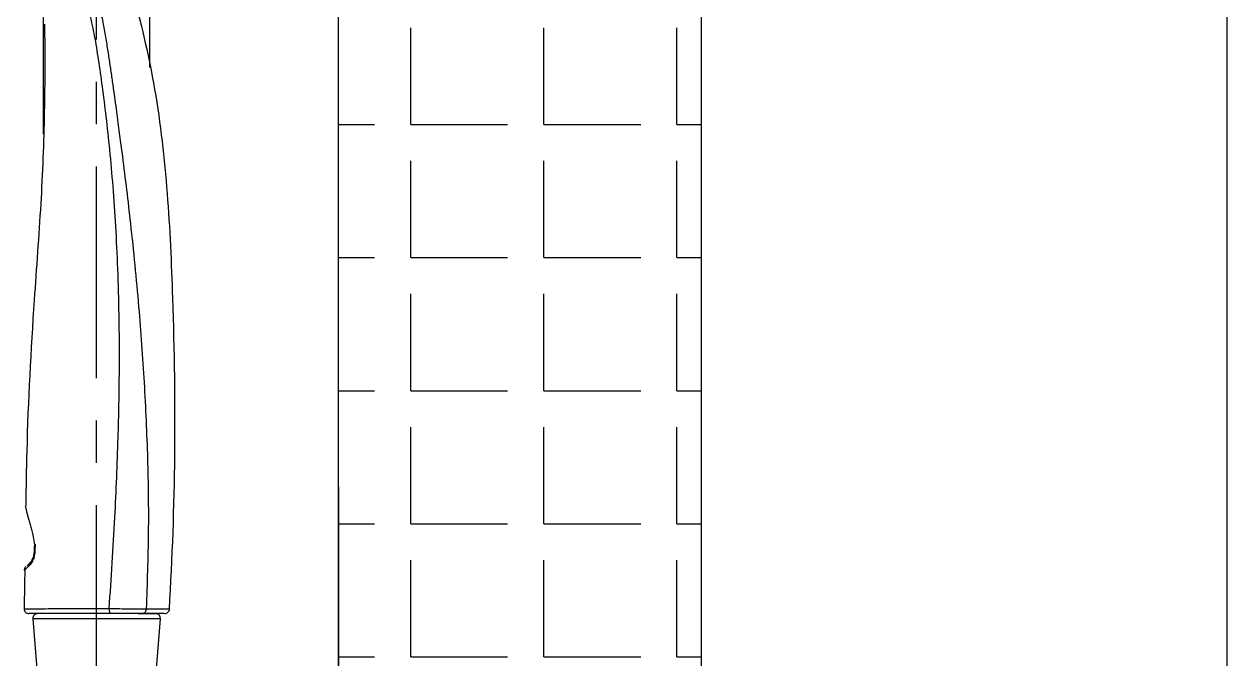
# Model space of a CAD drawing. Extents: x -4069 to -3649, y -4303 to -3709.
# Drawn here: x -3751.2 to -3701.48, y -4013.87 to -3987.63 of the extents above; entities that cross this region are included whole.
import ezdxf

# ---------------------------------------------------------------- set-up
doc = ezdxf.new("R2010")
doc.units = 0
doc.header["$LTSCALE"] = 7
doc.linetypes.add('CENTER', pattern=[2, 1.25, -0.25, 0.25, -0.25])
for name, color, linetype in [('6', 7, 'CONTINUOUS'), ('CL', 1, 'CENTER'), ('DIM', 2, 'CONTINUOUS'), ('DWG', 7, 'CONTINUOUS'), ('HT', 3, 'CONTINUOUS')]:
    doc.layers.add(name, color=color, linetype=linetype)

msp = doc.modelspace()

# ---------------------------------------------------------------- linework, layer by layer
at = {"layer": '6', "color": 7, "linetype": 'Continuous'}
for p, q in [((-3746.00317, -3989.42737), (-3746.00317, -3956.62368)), ((-3750.40317, -3992.18656), (-3750.40317, -3986.22797)), ((-3746.49221, -4011.99335), (-3745.61643, -4011.99335)), ((-3750.83619, -4012.20904), (-3750.67333, -4014.27841)), ((-3745.73305, -4014.27903), (-3745.57014, -4012.20904))]:
    msp.add_line(p, q, dxfattribs=at)
at = {"layer": '6', "color": 3, "linetype": 'Continuous'}
msp.add_line((-3745.57014, -4012.20904), (-3750.83619, -4012.20904), dxfattribs=at)
at = {"layer": '6', "color": 7, "linetype": 'Continuous'}
for centre, start, end in [((-3750.63681, -4012.19335), 90, 184.5), ((-3745.76952, -4012.19335), 355.5, 90)]:
    msp.add_arc(centre, 0.2, start, end, dxfattribs=at)
msp.add_ellipse((-3750.59334, -4009.19468), major_axis=(0.19848, 0.02464), ratio=0.229681, start_param=2.58106662, end_param=3.19100494, dxfattribs=at)
at = {"layer": '6', "color": 3, "linetype": 'Continuous'}
msp.add_ellipse((-3747.62671, -4011.93335), major_axis=(0, -0.06), ratio=0.162456, start_param=5.88249476, end_param=6.28318531, dxfattribs=at)
at = {"layer": '6', "color": 7, "linetype": 'Continuous'}
for points, degree, knots in [([(-3745.19571, -4011.80479), (-3745.07135, -4009.69121), (-3744.91649, -4005.41207), (-3745.00356, -3999.68215), (-3745.22885, -3994.63184), (-3745.70602, -3990.31429), (-3746.36996, -3987.5047), (-3746.77535, -3986.1119)], 3, [0, 0, 0, 0, 0.24553787, 0.49706523, 0.66476135, 0.83238153, 1, 1, 1, 1]), ([(-3750.35852, -3987.63286), (-3750.33973, -3988.84403), (-3750.34571, -3991.32145), (-3750.49389, -3995.12117), (-3750.85713, -3999.78809), (-3751.07743, -4003.94754), (-3751.12326, -4006.78718), (-3751.12944, -4007.53679)], 3, [0, 0, 0, 0, 0.18230259, 0.37308175, 0.57235135, 0.8871436, 1, 1, 1, 1]), ([(-3747.68289, -4011.78905), (-3747.60038, -4010.53198), (-3747.44608, -4008.18139), (-3747.30936, -4004.89822), (-3747.25427, -4002.10926), (-3747.2659, -3999.7815), (-3747.3215, -3997.7936), (-3747.40474, -3996.0221), (-3747.51615, -3994.38158), (-3747.64985, -3992.87259), (-3747.79918, -3991.49554), (-3747.95513, -3990.25012), (-3748.11671, -3989.13728), (-3748.26588, -3988.15368), (-3748.4034, -3987.54966), (-3748.46733, -3987.26886)], 3, [0, 0, 0, 0, 0.15358738, 0.28719456, 0.40059835, 0.49366537, 0.57098136, 0.64305572, 0.70988366, 0.77145477, 0.82775346, 0.87876586, 0.92447998, 0.96489124, 1, 1, 1, 1]), ([(-3751.15386, -4007.53632), (-3751.15386, -4007.53632), (-3751.15388, -4007.53594), (-3751.14922, -4007.55072), (-3751.1363, -4007.61463), (-3751.12995, -4007.64607)], 3, [0, 0, 0, 0, 0.00059193, 0.50846153, 1, 1, 1, 1]), ([(-3751.12995, -4007.64607), (-3751.12, -4007.6937), (-3751.10029, -4007.78801), (-3751.05657, -4007.94926), (-3751.00659, -4008.12525), (-3750.93424, -4008.38111), (-3750.83978, -4008.72807), (-3750.78932, -4009.0383), (-3750.76444, -4009.19131)], 3, [0, 0, 0, 0, 0.1255493, 0.24858802, 0.37348128, 0.50040084, 0.75359701, 1, 1, 1, 1]), ([(-3750.79186, -4009.21871), (-3750.78802, -4009.25034), (-3750.78311, -4009.31499), (-3750.78517, -4009.41615), (-3750.79654, -4009.51739), (-3750.824, -4009.65061), (-3750.88172, -4009.79607), (-3750.92824, -4009.86542), (-3750.95442, -4009.88915)], 3, [0, 0, 0, 0, 0.10698213, 0.21857993, 0.33494361, 0.4564247, 0.71778345, 1, 1, 1, 1]), ([(-3751.08124, -4010.01958), (-3751.08124, -4010.01958), (-3751.0815, -4010.01971), (-3751.05452, -4009.99557), (-3751.00452, -4009.94998), (-3750.99585, -4009.94206)], 3, [0, 0, 0, 0, 0.00001568, 0.83990214, 1, 1, 1, 1]), ([(-3751.12562, -4010.04852), (-3751.13663, -4010.05804), (-3751.15621, -4010.07893), (-3751.17842, -4010.1162), (-3751.1919, -4010.15676), (-3751.19499, -4010.18441), (-3751.19515, -4010.19832)], 3, [0, 0, 0, 0, 0.25257889, 0.50727089, 0.75820293, 1, 1, 1, 1]), ([(-3751.20306, -4011.79315), (-3751.20283, -4011.81945), (-3751.19563, -4011.85732), (-3751.17103, -4011.90451), (-3751.14467, -4011.93659), (-3751.11228, -4011.96257), (-3751.06491, -4011.98657), (-3751.02705, -4011.99337), (-3751.00082, -4011.99335)], 3, [0, 0, 0, 0, 0.23983142, 0.36889839, 0.50063994, 0.63228762, 0.76108356, 1, 1, 1, 1]), ([(-3747.65063, -4011.99335), (-3747.96704, -4011.99335), (-3748.26617, -4011.99335), (-3748.57029, -4011.99335), (-3748.85717, -4011.99335), (-3749.0027, -4011.99335), (-3749.1424, -4011.99335), (-3749.28389, -4011.99335), (-3749.41779, -4011.99335), (-3749.55371, -4011.99335), (-3749.68038, -4011.99335), (-3749.8092, -4011.99335), (-3749.92719, -4011.99335), (-3750.04727, -4011.99335), (-3750.15617, -4011.99335), (-3750.26705, -4011.99335), (-3750.36487, -4011.99335), (-3750.46469, -4011.99335), (-3750.54969, -4011.99335), (-3750.63659, -4011.99335), (-3750.70705, -4011.99335), (-3750.77859, -4011.99335), (-3750.83354, -4011.99335), (-3750.88898, -4011.99335), (-3750.9266, -4011.99335), (-3750.96469, -4011.99335), (-3750.98389, -4011.99335), (-3751.00243, -4011.99335), (-3751.00304, -4011.99335)], 2, [0, 0, 0, 0.12538475, 0.12538475, 0.2507695, 0.2507695, 0.31346187, 0.31346187, 0.37615424, 0.37615424, 0.43884662, 0.43884662, 0.50153899, 0.50153899, 0.56423137, 0.56423137, 0.62692374, 0.62692374, 0.68961612, 0.68961612, 0.75230849, 0.75230849, 0.81500086, 0.81500086, 0.87769324, 0.87769324, 0.94038561, 0.94038561, 1, 1, 1]), ([(-3747.62671, -4011.99335), (-3747.92382, -4011.99335), (-3748.20379, -4011.99335), (-3748.48916, -4011.99335), (-3748.75747, -4011.99335), (-3748.894, -4011.99335), (-3749.02448, -4011.99335), (-3749.15712, -4011.99335), (-3749.28234, -4011.99335), (-3749.54046, -4011.99335), (-3749.76073, -4011.99335), (-3749.87408, -4011.99335), (-3749.97695, -4011.99335), (-3750.08197, -4011.99335), (-3750.17481, -4011.99335), (-3750.26976, -4011.99335), (-3750.35095, -4011.99335), (-3750.43409, -4011.99335), (-3750.50199, -4011.99335), (-3750.57097, -4011.99335), (-3750.62406, -4011.99335), (-3750.67758, -4011.99335), (-3750.71411, -4011.99335), (-3750.75107, -4011.99335), (-3750.77008, -4011.99335), (-3750.78936, -4011.99335), (-3750.78985, -4011.99335), (-3750.79035, -4011.99335), (-3750.77182, -4011.99335), (-3750.76688, -4011.99335), (-3750.76059, -4011.99335)], 2, [0, 0, 0, 0.11579501, 0.11579501, 0.23159002, 0.23159002, 0.28948753, 0.28948753, 0.34738504, 0.34738504, 0.46318005, 0.46318005, 0.52107755, 0.52107755, 0.57897506, 0.57897506, 0.63687257, 0.63687257, 0.69477007, 0.69477007, 0.75266758, 0.75266758, 0.81056508, 0.81056508, 0.86846259, 0.86846259, 0.9263601, 0.9263601, 0.9842576, 0.9842576, 1, 1, 1]), ([(-3746.3146, -4011.99335), (-3746.37231, -4011.99335), (-3746.4405, -4011.99335), (-3746.5076, -4011.99335), (-3746.58378, -4011.99335), (-3746.65901, -4011.99335), (-3746.74163, -4011.99335), (-3746.82363, -4011.99335), (-3746.91123, -4011.99335), (-3746.99862, -4011.99335), (-3747.08975, -4011.99335), (-3747.18114, -4011.99335), (-3747.27437, -4011.99335), (-3747.36835, -4011.99335), (-3747.46228, -4011.99335), (-3747.5574, -4011.99335), (-3747.65065, -4011.99335)], 2, [0, 0, 0, 0.125, 0.125, 0.25, 0.25, 0.375, 0.375, 0.5, 0.5, 0.625, 0.625, 0.75, 0.75, 0.875, 0.875, 1, 1, 1]), ([(-3746.49221, -4011.99335), (-3746.54114, -4011.99335), (-3746.59899, -4011.99335), (-3746.65591, -4011.99335), (-3746.7206, -4011.99335), (-3746.78445, -4011.99335), (-3746.85462, -4011.99335), (-3746.92424, -4011.99335), (-3746.99865, -4011.99335), (-3747.07287, -4011.99335), (-3747.15029, -4011.99335), (-3747.22791, -4011.99335), (-3747.30711, -4011.99335), (-3747.38693, -4011.99335), (-3747.46672, -4011.99335), (-3747.54751, -4011.99335), (-3747.62671, -4011.99335)], 2, [0, 0, 0, 0.125, 0.125, 0.25, 0.25, 0.375, 0.375, 0.5, 0.5, 0.625, 0.625, 0.75, 0.75, 0.875, 0.875, 1, 1, 1]), ([(-3746.156, -4011.80056), (-3746.15731, -4011.84681), (-3746.1736, -4011.89993), (-3746.23492, -4011.97466), (-3746.27753, -4011.99335), (-3746.31417, -4011.99335)], 3, [0, 0, 0, 0, 0.5, 0.5, 1, 1, 1, 1]), ([(-3745.4069, -4011.99335), (-3745.42193, -4011.99335), (-3745.45185, -4011.99335), (-3745.48163, -4011.99335), (-3745.52602, -4011.99335), (-3745.57027, -4011.99335), (-3745.62881, -4011.99335), (-3745.68726, -4011.99335), (-3745.75962, -4011.99335), (-3745.832, -4011.99335), (-3745.91785, -4011.99335), (-3746.00387, -4011.99335), (-3746.1029, -4011.99335), (-3746.20228, -4011.99335), (-3746.31416, -4011.99335)], 2, [0, 0, 0, 0.14285714, 0.14285714, 0.28571429, 0.28571429, 0.42857143, 0.42857143, 0.57142857, 0.57142857, 0.71428571, 0.71428571, 0.85714286, 0.85714286, 1, 1, 1]), ([(-3745.3937, -4011.99335), (-3745.36824, -4011.99328), (-3745.3191, -4011.9848), (-3745.25159, -4011.94349), (-3745.20571, -4011.87892), (-3745.1939, -4011.83038), (-3745.19212, -4011.80491)], 3, [0, 0, 0, 0, 0.24039994, 0.49949906, 0.75888044, 1, 1, 1, 1])]:
    msp.add_open_spline(points, degree=degree, knots=knots, dxfattribs=at)
at = {"layer": '6', "color": 3, "linetype": 'Continuous'}
for points, knots in [([(-3748.05091, -3987.07938), (-3748.00392, -3987.28905), (-3747.91175, -3987.7003), (-3747.81296, -3988.31224), (-3747.71968, -3988.89956), (-3747.63515, -3989.46308), (-3747.55671, -3990.00229), (-3747.48374, -3990.51714), (-3747.41586, -3991.00755), (-3747.35274, -3991.47349), (-3747.29404, -3991.91491), (-3747.23943, -3992.33177), (-3747.18869, -3992.72404), (-3747.03715, -3993.90077), (-3746.77243, -3996.09185), (-3746.46113, -3999.20797), (-3746.22793, -4002.44887), (-3746.08697, -4005.55519), (-3746.044, -4008.6746), (-3746.11813, -4010.74383), (-3746.15598, -4011.80049)], [0, 0, 0, 0, 0.02594754, 0.05089455, 0.0748386, 0.09777834, 0.1197148, 0.14064836, 0.16057912, 0.17950724, 0.19743296, 0.21435655, 0.2302783, 0.24519855, 0.35763135, 0.49677328, 0.62333918, 0.75000426, 0.87233919, 1, 1, 1, 1]), ([(-3750.76444, -4009.19131), (-3750.75888, -4009.25119), (-3750.74789, -4009.36948), (-3750.76852, -4009.55384), (-3750.82036, -4009.74339), (-3750.9056, -4009.92938), (-3750.97228, -4009.99907), (-3751.00626, -4010.03458)], [0, 0, 0, 0, 0.16594586, 0.32783721, 0.50069886, 0.74558036, 1, 1, 1, 1]), ([(-3751.00626, -4010.03458), (-3751.04398, -4010.06738), (-3751.11821, -4010.13192), (-3751.18044, -4010.18575), (-3751.19483, -4010.19823), (-3751.19515, -4010.19852)], [0, 0, 0, 0, 0.34337536, 0.67566215, 1, 1, 1, 1]), ([(-3751.20305, -4011.79315), (-3751.20305, -4011.79315), (-3751.20397, -4011.79346), (-3750.98405, -4011.79366), (-3750.26395, -4011.79057), (-3749.47821, -4011.78847), (-3748.6753, -4011.78839), (-3748.03384, -4011.78881), (-3747.68289, -4011.78904)], [0, 0, 0, 0, 0.00053132, 0.2489882, 0.49830516, 0.63104702, 0.79814344, 1, 1, 1, 1]), ([(-3747.68288, -4011.78906), (-3747.68304, -4011.83669), (-3747.68001, -4011.89317), (-3747.66736, -4011.97331), (-3747.65833, -4011.99335), (-3747.65065, -4011.99335)], [0, 0, 0, 0, 0.5, 0.5, 1, 1, 1, 1]), ([(-3747.68288, -4011.78906), (-3747.41261, -4011.78866), (-3747.10985, -4011.79143), (-3746.5625, -4011.79749), (-3746.32334, -4011.80045), (-3746.15642, -4011.8004)], [0, 0, 0, 0, 0.5, 0.5, 1, 1, 1, 1]), ([(-3746.15598, -4011.80056), (-3746.05701, -4011.801), (-3745.85909, -4011.80188), (-3745.62107, -4011.80291), (-3745.43095, -4011.80372), (-3745.29417, -4011.8043), (-3745.21089, -4011.80464), (-3745.19209, -4011.80472), (-3745.19211, -4011.80472), (-3745.19211, -4011.80472)], [0, 0, 0, 0, 0.16662986, 0.3332282, 0.49982585, 0.66645811, 0.83309416, 0.99970062, 1, 1, 1, 1])]:
    msp.add_open_spline(points, degree=3, knots=knots, dxfattribs=at)
at = {"layer": '6', "color": 7, "linetype": 'Continuous'}
for points, degree in [([(-3750.73777, -4009.12623), (-3750.75605, -4009.30014)], 1), ([(-3750.90434, -4009.85858), (-3750.96813, -4009.88283), (-3751.01427, -4009.9625), (-3751.00626, -4010.03458)], 3), ([(-3750.7899, -4009.62221), (-3750.8025, -4009.74204)], 1), ([(-3751.17401, -4010.19849), (-3751.20071, -4011.79317)], 1)]:
    msp.add_open_spline(points, degree=degree, dxfattribs=at)
at = {"layer": 'CL'}
msp.add_line((-3748.20317, -4114.26802), (-3748.20317, -3901.91168), dxfattribs=at)
at = {"layer": 'DIM'}
msp.add_line((-3701.48245, -3958.72204), (-3701.48245, -4118.25204), dxfattribs=at)
at = {"layer": 'DWG'}
msp.add_line((-3738.20317, -4006.75953), (-3738.20317, -4018.35953), dxfattribs=at)
at = {"layer": 'HT', "ltscale": 0.5}
for p, q in [((-3738.20317, -4221.75204), (-3738.20317, -3842.25204)), ((-3723.20317, -4228.15204), (-3723.20317, -3842.25204)), ((-3735.21517, -3991.78463), (-3735.21517, -3987.78463)), ((-3729.71517, -3991.78463), (-3729.71517, -3987.78463)), ((-3724.21517, -3991.78463), (-3724.21517, -3987.78463)), ((-3738.20317, -3991.78463), (-3736.71517, -3991.78463)), ((-3735.21517, -3991.78463), (-3731.21517, -3991.78463)), ((-3729.71517, -3991.78463), (-3725.71517, -3991.78463)), ((-3724.21517, -3991.78463), (-3723.20317, -3991.78463)), ((-3735.21517, -3997.28463), (-3735.21517, -3993.28463)), ((-3729.71517, -3997.28463), (-3729.71517, -3993.28463)), ((-3724.21517, -3997.28463), (-3724.21517, -3993.28463)), ((-3738.20317, -3997.28463), (-3736.71517, -3997.28463)), ((-3735.21517, -3997.28463), (-3731.21517, -3997.28463)), ((-3729.71517, -3997.28463), (-3725.71517, -3997.28463)), ((-3724.21517, -3997.28463), (-3723.20317, -3997.28463)), ((-3735.21517, -4002.78463), (-3735.21517, -3998.78463)), ((-3729.71517, -4002.78463), (-3729.71517, -3998.78463)), ((-3724.21517, -4002.78463), (-3724.21517, -3998.78463)), ((-3738.20317, -4002.78463), (-3736.71517, -4002.78463)), ((-3735.21517, -4002.78463), (-3731.21517, -4002.78463)), ((-3729.71517, -4002.78463), (-3725.71517, -4002.78463)), ((-3724.21517, -4002.78463), (-3723.20317, -4002.78463)), ((-3735.21517, -4008.28463), (-3735.21517, -4004.28463)), ((-3729.71517, -4008.28463), (-3729.71517, -4004.28463)), ((-3724.21517, -4008.28463), (-3724.21517, -4004.28463)), ((-3738.20317, -4008.28463), (-3736.71517, -4008.28463)), ((-3735.21517, -4008.28463), (-3731.21517, -4008.28463)), ((-3729.71517, -4008.28463), (-3725.71517, -4008.28463)), ((-3724.21517, -4008.28463), (-3723.20317, -4008.28463)), ((-3735.21517, -4013.78463), (-3735.21517, -4009.78463)), ((-3729.71517, -4013.78463), (-3729.71517, -4009.78463)), ((-3724.21517, -4013.78463), (-3724.21517, -4009.78463)), ((-3738.20317, -4013.78463), (-3736.71517, -4013.78463)), ((-3735.21517, -4013.78463), (-3731.21517, -4013.78463)), ((-3729.71517, -4013.78463), (-3725.71517, -4013.78463)), ((-3724.21517, -4013.78463), (-3723.20317, -4013.78463))]:
    msp.add_line(p, q, dxfattribs=at)

doc.saveas('drawing.dxf')
